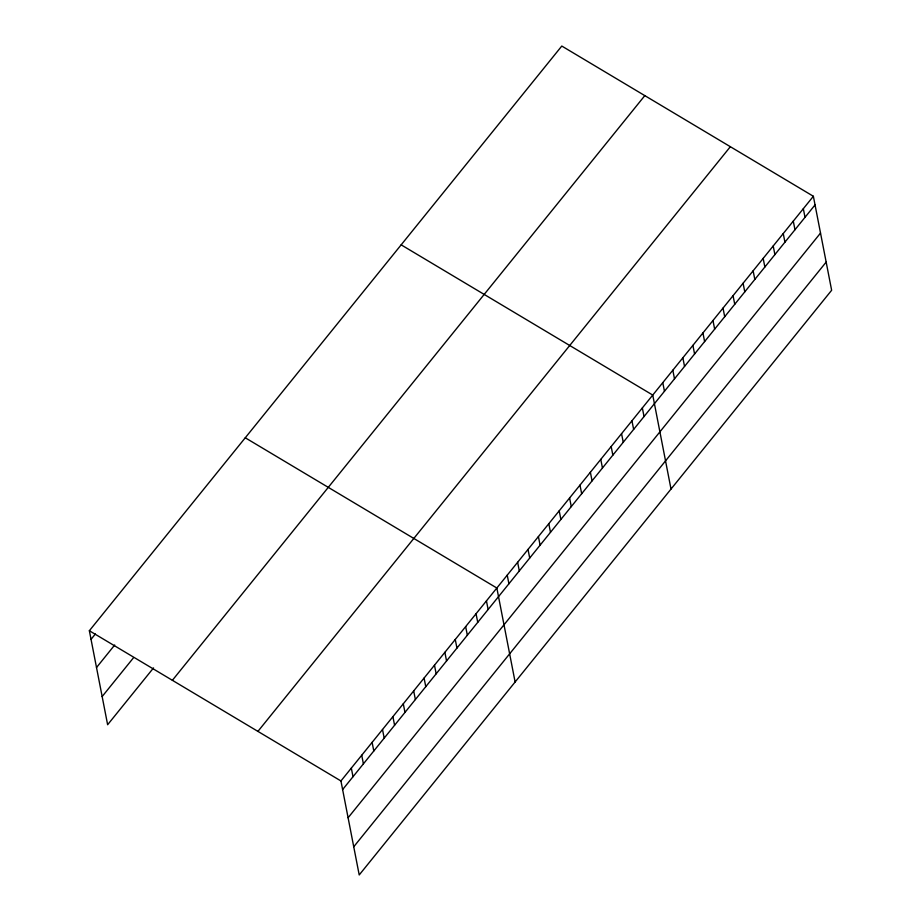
<?xml version="1.0" encoding="UTF-8"?>
<svg xmlns="http://www.w3.org/2000/svg" width="921" height="921" viewBox="0 0 921 921"><rect width="100%" height="100%" fill="white"/><g stroke="black" fill="none" stroke-linecap="round" stroke-linejoin="round"><path stroke-width="1.38" d="M89.36 630.735L561.787 46.05L813.37 196.277L831.64 290.265L359.213 874.95L340.943 780.962L89.36 630.735L107.63 724.723L153.531 667.909M91.029 639.358L95.37 633.993M96.509 667.529L114.699 645.011M102.15 696.552L133.338 657.962M172.377 680.308L644.815 95.623M257.915 731.389L730.353 146.704M340.943 780.962L813.37 196.277M342.612 789.585L815.05 204.899M348.092 817.756L820.519 233.071M353.733 846.779L826.16 262.094M401.165 244.848L652.747 395.074L671.018 489.063M245.262 437.786L496.845 588.024L515.115 682M803.331 208.699L805.012 217.321M793.292 221.132L794.973 229.743M783.253 233.554L784.934 242.177M773.214 245.976L774.895 254.599M763.175 258.398L764.856 267.021M753.136 270.832L754.817 279.443M743.097 283.254L744.778 291.865M733.058 295.676L734.739 304.298M723.02 308.098L724.7 316.72M712.981 320.52L714.65 329.142M702.942 332.953L704.611 341.564M692.903 345.375L694.572 353.998M682.864 357.797L684.533 366.42M672.825 370.219L674.494 378.842M662.786 382.652L664.455 391.264M642.351 407.934L644.032 416.557M631.956 420.793L633.636 429.416M621.56 433.664L623.241 442.276M611.176 446.524L612.845 455.147M600.78 459.383L602.449 468.006M590.384 472.254L592.053 480.866M579.988 485.114L581.669 493.737M569.592 497.973L571.273 506.596M559.208 510.844L560.877 519.456M548.812 523.704L550.482 532.326M538.417 536.563L540.086 545.186M528.021 549.434L529.702 558.045M517.625 562.294L519.306 570.905M507.241 575.153L508.91 583.776M486.449 600.883L488.118 609.495M476.053 613.743L477.734 622.366M465.658 626.602L467.338 635.225M455.262 639.473L456.943 648.085M444.878 652.333L446.547 660.956M434.482 665.192L436.151 673.815M424.086 678.063L425.767 686.675M413.69 690.923L415.371 699.546M403.294 703.782L404.975 712.405M392.91 716.653L394.579 725.264M382.514 729.513L384.184 738.135M372.119 742.372L373.799 750.995M361.723 755.243L363.404 763.854M351.327 768.102L353.008 776.714"/></g></svg>
